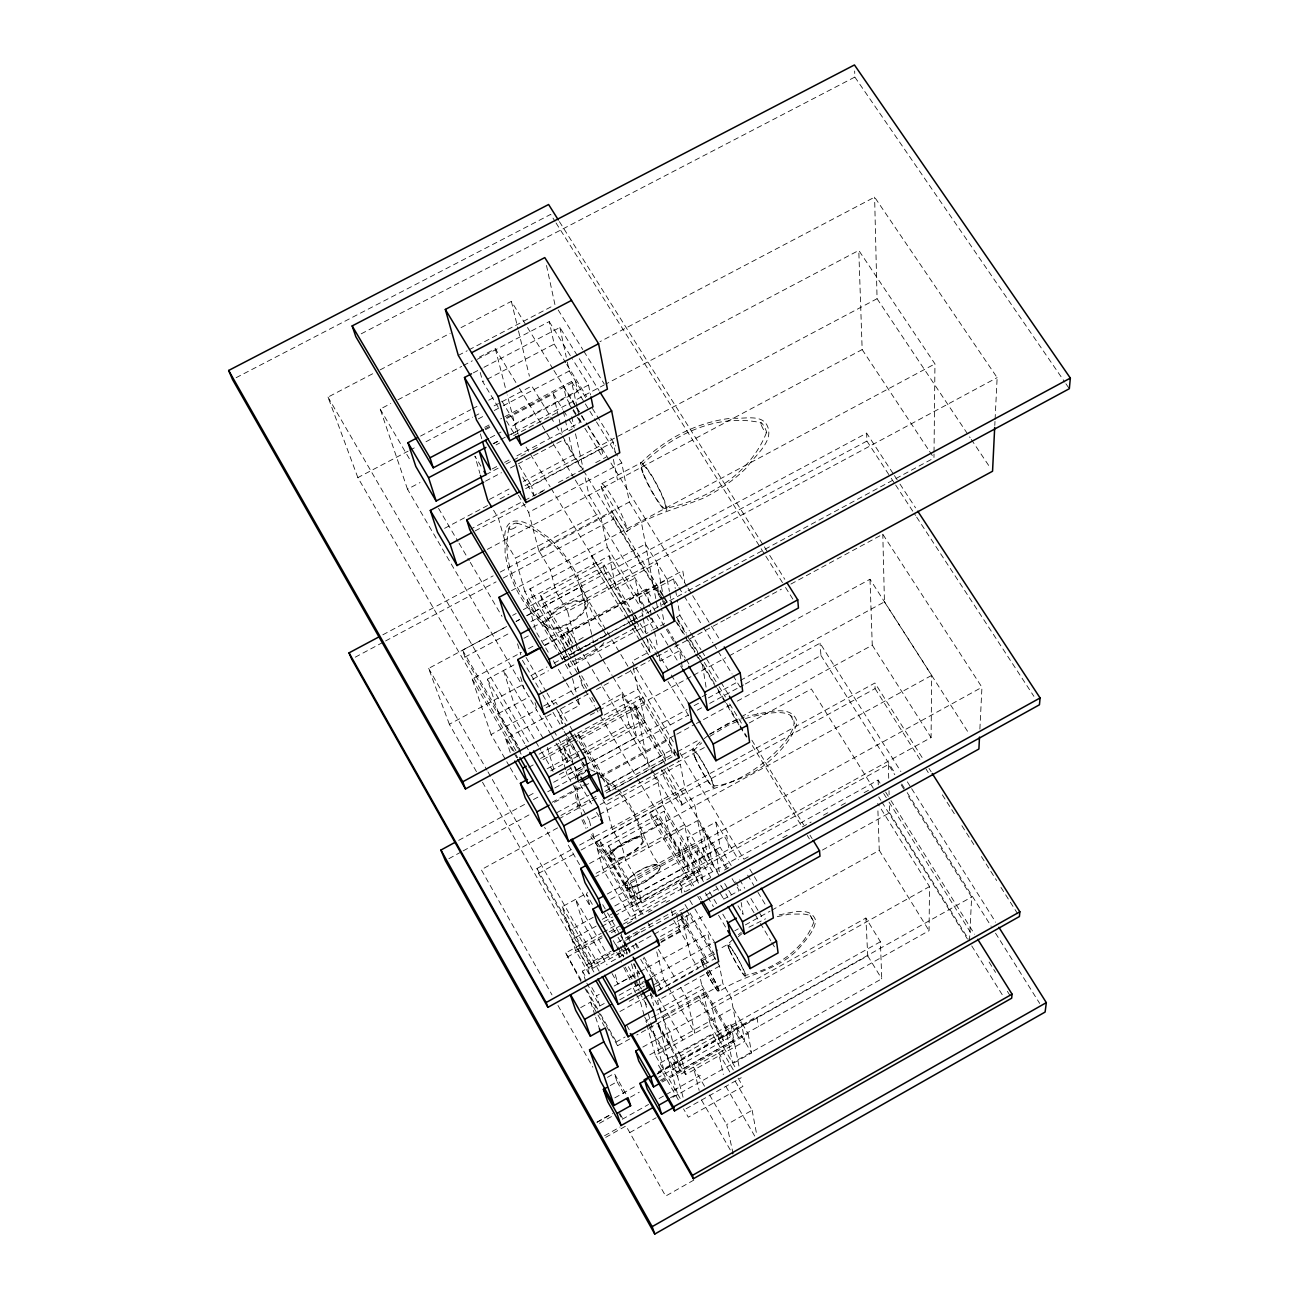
<?xml version="1.0" encoding="UTF-8"?>
<svg xmlns="http://www.w3.org/2000/svg" width="1299" height="1299" viewBox="0 0 1299 1299"><rect width="100%" height="100%" fill="white"/><g stroke="black" fill="none" stroke-linecap="round" stroke-linejoin="round"><path stroke-width="0.75" stroke-dasharray="5 3.75" d="M661.337 1081.109L929.061 930.685L929.516 886.584L877.653 803.432M616.311 911.557L931.074 737.54L931.708 675.366L870.005 579.257L727.537 656.758M688.048 590.785L933.965 458.011L934.013 454.017M934.03 452.003L934.955 363.882L858.785 250.431L606.032 383.968M575.035 785.749L575.376 794.874L578.786 811.047M576.788 786.707L578.364 803.172L582.261 816.129M969.492 940.785L971.636 897.008L906.523 793.397M979.884 729.096L981.947 687.268L882.8 534.246L790.295 584.388M994.79 425.439L994.985 421.444M995.083 419.463L997.145 377.636L874.617 197.156L600.008 341.653M712.989 785.863C758.372 785.716 852.875 686.245 742.655 719.337M810.073 915.21L813.872 921.981L810.235 915.243L803.708 914.058L789.483 914.123L774.123 917.305M575.473 778.897L577.698 771.281L584.631 767.904M577.227 780.082L578.493 774.058M509.013 527.946C500.131 564.886 520.98 602.963 548.113 626.995M813.872 921.981C803.204 950.754 774.09 969.119 745.09 975.419M766.442 432.648C750.189 474.265 706.997 499.953 664.796 508.542A24.795 3.621 61.9 0 1 644.06 474.996A24.795 3.621 61.9 0 1 651.789 476.278A24.795 3.621 61.9 0 1 664.796 508.542M732.88 939.404L727.797 944.357L719.419 949.033M728.544 945.688L730.265 944.016M700.047 741.989L692.497 749.231L681.845 755.06M693.374 750.822L701.639 742.882M640.439 463.386C664.942 438.64 697.774 421.704 732.555 418.083C743.288 419.48 762.334 413.309 767.595 426.494C773.977 441.709 754.199 456.128 746.844 467.413C734.195 480.094 719.24 490.275 703.214 498.199C677.169 508.786 649.841 514.761 626.459 531.6A27.084 3.588 61.9 0 1 604.003 494.854A27.084 3.588 61.9 0 1 611.91 496.575A27.084 3.588 61.9 0 1 626.459 531.6M641.511 465.302C672.07 434.629 717.373 412.936 761.149 422.776M738.4 934.712L741.242 932.406M738.222 936.709L742.33 933.364M704.269 738.611L708.491 735.25M710.017 734.227L727.359 723.819L744.23 717.016M709.79 736.387L727.992 725.345L740.998 719.906M733.188 1153.821L726.726 1124.609L752.121 1110.239L733.903 1078.966M693.812 1180.109L665.656 1196.087L626.021 1125.924L605.237 1137.632M629.788 1132.598L656.125 1117.773M686.083 1108.778L741.226 1077.699M730.85 1024.294L733.919 1040.077L676.47 1072.341L672.444 1057.061L730.85 1024.294L738.676 1037.657L731.126 997.648L722.975 983.798L719.532 966.066L686.018 909.186M880.413 941.743L725.67 1028.564L732.539 1062.809L881.745 978.829L880.413 941.743L865.881 918.036L711.543 1004.419L718.883 1039.411L867.732 955.853L865.881 918.036M685.563 1074.598L680.773 1055.795L741.193 1021.891L744.765 1041.327L685.563 1074.598L677.721 1060.974L680.189 1070.522L672.444 1057.061M658.333 1071.854L756.814 1016.581L758.47 1026.535M657.749 1073.218L971.636 897.008M657.586 1073.477L729.746 1032.965L730.525 1036.846L658.658 1077.212M614.784 1097.866L637.614 1085.038M656.937 1074.192L663.968 1070.246L647.892 1012.197M630.502 1097.135L639.254 1092.215M660.249 1080.411L665.51 1077.472M662.311 1081.97L748.159 1033.728L733.107 1008.121L647.487 1056.087M683.047 1097.233L677.461 1076.092L734.666 1043.941L702.629 989.205L657.814 1014.243M596.988 1122.109L610.855 1114.298M597.037 1122.368L612.641 1113.6M599.472 1123.31L611.585 1116.507M622.27 1119.267L648.542 1104.475M659.064 1098.564L664.325 1095.609M666.078 1094.619L700.34 1075.345M670.446 1097.752L677.477 1093.79L658.496 1023.255M604.555 1135.748L620.175 1126.947M672.898 1097.249L751.585 1052.969L748.159 1033.728M748.938 927.21L765.566 918.799M656.092 1015.201L645.749 1020.982L648.721 1026.145M629.804 1038.908L617.593 1045.744L616.359 1041.895L625.128 1036.992M655.719 1019.894L705.747 991.949L706.607 995.976L636.786 1035.011M680.773 1055.795L672.768 1041.928L670.138 1031.779L662.084 1017.831L722.975 983.798M706.396 972.415A18.576 1.672 61.1 0 0 718.997 991.77C744.538 973.617 779.319 971.571 800.525 946.5C806.549 938.966 815.058 930.181 815.61 920.26C810.284 904.559 787.21 914.236 775.763 915.373M642.826 1047.075L929.516 886.584M607.429 1077.342L614.313 1073.477L627.044 1095.918M680.156 1098.451L655.443 1055.405L710.293 1024.667L702.629 989.205M610.238 1085.558L617.057 1081.742L614.313 1073.477M586.823 983.197L599.813 1005.946L605.058 1003.023M619.071 995.229L643.573 981.573M652.325 976.702L713.638 942.571M734.779 930.798L738.303 928.834M745.35 924.92L770.015 911.184M771.785 910.193L879.261 850.358L877.864 809.293M643.249 983.002L636.526 986.737L634.951 981.086M619.785 999.759L644.434 986.038M653.332 985.015L663.643 979.267L656.287 950.137M700.957 959.311L717.73 949.959M629.252 1001.237L639.855 995.326M655.784 986.461L714.158 953.921L715.067 958.483L653.413 992.842M619.964 1011.499L642.859 998.736M644.613 997.762L651.66 993.832M644.142 1015.25L640.115 1000.961L650.669 995.066M657.716 991.153L698.18 968.583L690.5 955.463L681.017 912.466L689.006 926.057L661.337 941.434M719.532 966.066L657.554 1000.652L662.084 1017.831M656.758 1010.281L701.752 985.145L699.771 975.939M675.61 910.307L615.905 943.415L618.08 950.965M639.433 932L623.601 940.768L626.995 952.849L611.342 961.536L575.587 899.379L583.007 922.972L607.039 964.8M705.763 895.222L721.465 886.519M589.405 973.844L586.499 964.897L611.196 951.193M689.266 914.707L592.864 968.21L591.418 963.696L610.79 952.963M585.833 981.443L582.423 971.116L614.054 953.563M660.558 936.465L683.501 923.719L677.575 913.668M659.989 940.265L704.139 915.746M822.446 850.049L889.555 812.784L889.312 802.733M660.915 942.522L680.416 931.675L676.487 914.187M599.813 1005.946L596.533 995.846L600.057 993.881M614.151 986.038L638.816 972.318M639.904 971.717L707.971 933.851L710.115 944.535M612.04 973.519L618.048 983.976L633.36 975.452L634.415 979.219M580.685 1007.618L590.607 1002.097L604.311 1026.194M610.709 899.281L726.693 835.241L729.015 849.237M593.87 972.009L569.952 930.198L593.156 917.37M692.205 862.633L720.166 847.192L715.814 822.072L687.22 837.823L710.748 877.345M687.333 865.605L636.494 893.712L637.841 898.973L688.454 871.012L687.333 865.605L659.129 818.029L608.533 845.828L610.01 851.3L637.841 898.973M614.8 905.955L715.489 850.309L697.677 820.53L595.543 876.776M602.216 919.335L614.557 912.531M589.032 973.958L575.603 950.478L571.982 939.502L596.728 925.814M603.791 921.9L612.641 917.013M614.411 916.039L888.386 764.526L894.784 774.707M592.864 833.227L595.494 842.58L632.678 906.41L700.632 868.82L696.345 846.753L624.835 886.194M641.868 903L712.29 864.046L707.257 836.54L635.081 876.354L641.868 903L608.533 845.828M601.762 926.447L613.437 919.968M681.878 892.998L679.783 883.288L694.689 875.023L684.573 824.589L596.095 873.301M636.007 919.026L634.042 911.622L701.687 874.195L664.211 811.144L597.037 848.052L603.077 869.453L632.353 919.838M580.962 981.459L565.682 952.979L601.193 933.331M602.963 932.357L617.171 924.498M624.267 920.553L878.124 780.066L880.267 783.492M575.603 950.478L602.005 935.865M609.036 931.968L621.36 925.148M623.114 924.174L668.871 898.843M567.111 957.152L602.46 937.569M611.309 932.666L618.373 928.753M627.222 923.865L632.516 920.926M648.428 912.109L651.968 910.161M666.111 902.318L669.651 900.369M685.563 891.552L690.873 888.613M706.786 879.813L710.309 877.848M724.452 870.021L731.532 866.108L720.166 847.192M743.905 859.256L749.214 856.317M782.81 837.709L789.873 833.796M802.246 826.943L811.096 822.056M823.469 815.187L830.532 811.274M841.151 805.412L848.215 801.483M864.127 792.682L869.437 789.743M610.01 851.3L660.363 823.615L659.129 818.029M589.567 863.526L931.708 675.366M569.952 930.198L562.223 906.734L587.733 892.673M607.234 894.037L981.947 687.268M635.081 876.354L625.647 860.198L621.896 845.763L612.381 829.509L605.886 804.925L680.303 764.185L678.257 760.776M590.753 825.742L589.178 820.124L658.008 782.404L651.01 770.632M592.864 968.21L538.582 873.383L536.925 868.511L572.502 848.994M579.614 845.081L874.909 683.014L923.589 759.834M612.381 829.509L685.222 789.516L680.303 764.185M538.582 873.383L574.012 853.93M581.091 850.049L875.088 688.6L874.909 683.014M595.494 842.58L662.993 805.51L658.008 782.404M681.91 805.023C709.481 784.628 746.6 783.248 771.801 758.843C782.712 748.776 793.608 736.614 797.148 721.968C791.724 701.866 761.133 714.694 747.639 715.846M458.709 840.356L526.355 803.448M533.467 799.567L538.809 796.644M547.707 791.789L553.049 788.883M554.835 787.908L688.34 715.067M697.238 710.212L702.58 707.289M709.692 703.409L743.515 684.946M745.301 683.988L820.059 643.184L900.873 771.557M448.886 858.671L461.356 851.852M463.126 850.894L530.788 813.937M552.14 802.262L585.963 783.8M600.203 776.006L674.977 735.169M676.763 734.195L694.559 724.485M696.345 723.511L701.687 720.588M703.457 719.614L730.168 705.032M737.28 701.135L820.952 655.443L820.059 643.184M554.462 802.311L583.121 786.658M584.29 786.009L590.071 782.842M600.089 777.37L669.245 739.602L672.232 754.557M556.768 812.719L588.658 795.297M604.603 786.577L673.694 748.792M610.108 791.205L608.468 784.84L664.438 754.232L633.603 702.743L635.097 709.481L665.77 760.743L610.108 791.205L600.999 775.73M560.941 815.447L598.027 795.15M604.944 791.367L675.772 752.624M677.542 751.666L700.551 739.066M709.4 734.227L739.504 717.762M741.274 716.804L872.262 645.148L870.005 579.257M558.7 818.971L590.412 801.613M592.165 800.639L599.229 796.79M606.276 792.926L674.993 755.336L674.019 750.432M557.563 827.901L481.263 869.681L551.994 994.888M600.154 804.584L704.854 747.266M749.214 722.975L811.323 688.957L873.35 788.314M604.197 715.083L639.368 695.972L677.234 759.071M539.053 754.151L642.989 697.644L644.434 704.399L575.035 742.151M565.617 769.625L558.732 745.837L572.973 738.092M574.743 737.134L629.885 707.143L636.656 737.231L567.208 775.097L572.177 783.638M540.53 758.47L684.784 680.01M686.57 679.036L691.912 676.13M693.698 675.155L725.751 657.716M528.774 767.319L534.116 764.413M543.014 759.574L573.249 743.125M547.09 768.781L579.11 751.358M580.88 750.384L628.911 724.225L621.961 693.893L602.557 704.431M550.679 770.875L580.361 754.703M582.147 753.729L639.173 722.666L621.961 693.893M586.888 754.199L645.083 722.471L639.368 695.972M559.366 774.545L574.531 766.28L579.143 782.664M702.191 696.686L707.176 693.958M528.742 795.849L535.87 791.968M553.65 782.274L583.884 765.777M585.654 764.819L687.025 709.53M694.137 705.649L699.479 702.743M708.377 697.888L738.611 681.407M740.381 680.432L884.44 601.875L882.8 534.246M509.257 766.053L491.071 734.52L536.584 709.871M543.599 706.071L582.114 685.206L579.63 675.626M546.116 707.695L556.004 702.337L559.025 707.5M510.247 752.511L505.684 738.693L553.715 712.648M560.827 708.783L589.291 693.357M596.403 689.509L610.627 681.796M617.739 677.932L649.76 660.574M656.888 656.709L667.556 650.929M674.668 647.064L724.485 620.061M726.255 619.103L781.397 589.21M655.021 652.488L660.282 661.159L679.377 650.799L681.049 660.087M578.071 699.544L579.581 705.26L560.307 715.717L562.499 723.494M590.168 715.099L597.248 711.251M599.001 710.293L637.906 689.168L632.678 664.958M530.901 675.61L546.976 666.939M554.121 663.091L686.262 591.743M602.427 628.619L606.454 635.341L564.139 658.187L561.136 653.121M476.473 771.687L449.357 724.274L523.676 684.151M532.525 679.361L548.454 670.771M576.269 659.762L638.134 626.329M563.393 656.709L569.482 666.988L652.683 622.026L650.036 608.435M520.655 751.504L498.605 713.443L529.424 696.767M640.115 623.504L646.236 633.603L651.546 630.729M652.829 630.031L664.39 623.78L661.548 608.484M676.389 617.301L679.945 615.369L677.266 599.992M517.635 748.078L464.928 657.099L462.558 650.149L507.259 626.15M516.206 621.344L519.779 619.428M526.923 615.58L866.644 433.152L893.322 473.891M449.357 724.274L428.638 668.417L507.113 626.264M516.044 621.474L519.6 619.558M526.745 615.726L580.247 586.986L606.26 630.259M464.928 657.099L509.598 633.1M531.031 621.572L866.904 441.075L866.644 433.152M533.028 627.19L997.145 377.636M575.489 642.291L567.614 611.326L657.197 563.149L663.773 599.05M630.859 612.592L616.132 588.301L635.097 578.104L640.504 605.107M523.935 638.264L529.148 635.455M491.071 734.52L472.154 678.971L521.484 652.407M528.531 648.607L533.808 645.765M542.625 641.024L567.29 627.726L577.649 645.132M564.513 648.136L561.022 634.935L646.269 589.015L652.358 599.001M544.541 645.116L682.754 570.634L684.67 582.147M544.59 645.684L667.264 579.581L645.489 544.07L523.286 609.653M498.605 713.443L487.336 679.231L517.181 663.156M677.851 585.768L673.596 578.851L638.978 597.508L650.426 616.327M511.514 590.639L934.955 363.882M562.37 655.005L524.828 591.662L607.331 547.447L599.894 513.008L589.015 495.179L584.518 474.801M548.243 652.244L536.097 631.72L527.118 599.797L609.134 555.81L639.546 605.87M568.166 646.123L542.852 603.532L540.66 595.413L602.492 562.24L633.392 613.209M512.667 615.353L516.206 613.453M542.852 603.532L604.327 570.537L602.492 562.24M601.713 483.731L641.219 462.688M487.352 549.363L862.163 349.593L858.785 250.431M524.828 591.662L515.378 558.148L599.894 513.008M567.614 611.326L556.102 592.052L550.338 569.839L538.712 550.419L629.349 501.999L621.75 462.85L596.468 421.915M382.848 634.805L493.149 575.863M500.261 572.063L612.349 512.179L667.313 601.989M355.26 657.18L383.79 641.917M385.559 640.959L496.088 581.871M503.233 578.055L613.761 518.951L612.349 512.179M489.479 499.401L509.062 489.009M523.302 481.458L573.151 455.007L569.141 437.227M444.631 528.336L487.515 505.555M500.034 498.913L508.964 494.172M525.04 485.631L877.069 298.705L874.617 197.156M525.689 488.603L613.209 442.115L615.223 452.279M543.014 491.119L534.1 495.861L531.535 485.94L601.616 448.723L587.944 426.527M469.735 529.635L522.961 501.333M524.731 500.391L547.805 488.132M558.44 482.465L569.092 476.814M570.862 475.872L585.053 468.322M595.705 462.655L606.341 457.004M475.142 530.901L525.251 504.256M538.712 550.419L528.677 512.391L621.75 462.85M496.023 444.924L499.547 443.056M513.625 435.62L559.398 411.426M492.272 468.907L497.549 466.114M504.597 462.379L509.874 459.586M516.921 455.852L580.328 422.289L571.528 381.516L500.602 418.928M485.972 474.638L498.881 467.802M506.058 464.003L511.433 461.145M513.235 460.203L528.32 452.214M532.947 449.763L540.676 445.671M568.816 430.765L572.421 428.849M485.485 481.182L501.495 472.69M510.41 467.981L563.798 439.695L582.131 469.686M515.865 750.578L357.858 477.61L408.065 451.175M409.851 450.233L417.028 446.45M425.991 441.725L472.609 417.174M474.411 416.232L481.572 412.465M494.123 405.856L531.778 386.014L549.753 415.42M478.227 418.944L483.585 416.135M494.286 410.484L501.43 406.717M503.216 405.791L569.254 370.994L566.689 359.125M484.641 427.339L489.967 424.529M485.03 428.784L490.34 425.975M506.301 417.564L575.489 381.078L577.714 391.551L509.354 427.647M485.453 429.709L490.811 426.884M506.886 418.392L553.309 393.906L562.711 409.217M517.992 433.281L515.492 423.571L588.512 385.007L573.655 361.025M490.324 437.698L501.024 432.047M493.1 443.625L505.652 437M507.454 436.042L604.246 384.91M550.971 734.52L407.496 489.203L420.015 482.578M493.409 443.82L498.784 440.978M511.303 434.353L516.677 431.528L507.243 394.961M473.323 372.862L482.156 368.234M483.926 367.308L559.869 327.462L598.969 390.479M498.231 407.285L482.708 381.63L554.202 344.073L549.233 321.6L476.733 359.596M420.519 436.091L470.774 409.656M472.576 408.714L477.951 405.873M488.733 400.206L495.909 396.422M357.858 477.61L327.998 397.104L372.927 373.625M380.12 369.874L450.233 333.258M461.031 327.624L511.368 301.336L552.871 368.737M458.287 355.423L467.234 350.746M469.02 349.804L553.179 305.752M407.496 489.203L380.201 409.088L390.82 403.518M397.916 399.816L461.681 366.399M463.451 365.474L472.3 360.83M479.396 357.111L495.325 348.765L518.463 386.745M361.187 333.827L854.856 77.063L854.661 71.007M236.126 377.684L550.662 214.4L554.965 221.236M757.187 713.46L758.031 713.33M790.474 715.311L794.793 723.316M516.905 523.172C553.52 532.85 577.227 569.238 585.54 604.344A22.083 8.508 -30.8 0 1 558.294 627.32A22.083 8.508 -30.8 0 1 554.722 612.43A22.083 8.508 -30.8 0 1 585.54 604.344M585.053 770.08L591.711 772.191M590.542 769.771L594.828 771.638M598.076 773.165L610.806 782.193L616.83 788.006M601.08 777.111L616.067 789.467M546.473 628.099C524.634 608.663 508.575 581.66 505.067 552.367C505.571 542.706 501.544 527.735 511.53 521.776C524.552 517.7 537.477 530.56 547.642 536.844C559.382 546.83 568.54 559.447 575.977 572.859C585.232 590.769 587.944 611.098 601.421 626.93M611.585 858.509L598.644 844.87L590.217 832.61M610.221 859.402L597.686 846.104L590.85 836.67M618.032 789.402C639.725 810.69 641.868 842.824 660.184 866.222A20.07 6.219 -30.5 0 1 635.179 886.145A20.07 6.219 -30.5 0 1 632.662 875.185A20.07 6.219 -30.5 0 1 660.184 866.222M619.574 793.527C630.892 806.711 639.011 822.673 642.632 839.69A18.332 5.846 -30.5 0 1 619.85 857.973A18.332 5.846 -30.5 0 1 617.382 847.727A18.332 5.846 -30.5 0 1 642.632 839.69M854.856 77.063L1064.742 382.052M1065.894 383.725L1069.337 388.71M877.069 298.705L970.126 437.747M971.246 439.419L990.309 467.9M862.163 349.593L928.444 449.681M929.548 451.338L933.965 458.011M894.426 475.596L898.876 482.384M899.996 484.089L915.551 507.844M866.904 441.075L890.124 476.587M891.228 478.276L894.556 483.342M895.661 485.03L915.568 515.459M916.672 517.148L1033.907 696.345M884.44 601.875L969.135 733.805M872.262 645.148L931.074 737.54M928.996 768.375L931.156 771.785M875.088 688.6L921.754 762.286M926.09 769.154L928.265 772.58M942.36 794.858L954.31 813.71M961.893 825.709L973.828 844.561M981.427 856.561L996.625 880.543M1000.961 887.412L1018.319 914.821M559.398 221.626L763.227 545.093M764.315 546.798L768.635 553.65M769.706 555.355L784.807 579.322M556.037 222.957L784.45 585.752M785.522 587.457L793.072 599.44M907.335 781.836L910.567 786.967M911.654 788.672L995.684 922.193M820.952 655.443L895.32 773.733M901.782 784.028L906.085 790.88M907.173 792.601L991.218 926.333M995.537 933.185L1039.72 1003.477M901.197 784.905L905.468 791.692M885.626 792.049L889.912 798.901M890.984 800.606L974.559 934.208M883.661 793.445L887.964 800.33M889.036 802.051L971.879 934.533M989.091 962.072L995.554 972.399M1007.375 991.316L1010.606 996.479M889.555 812.784L968.421 939.08M878.709 796.888L880.836 800.314M881.907 802.019L967.463 939.063M971.749 945.916L1003.835 997.291M558.18 309.974L582.796 349.561M583.868 351.282L604.214 383.968M879.261 850.358L929.061 930.685M549.233 321.6L572.583 359.303M554.202 344.073L565.731 362.73M566.786 364.434L586.71 396.65M569.254 370.994L586.093 398.241M592.409 408.454L615.564 445.93M571.528 381.516L595.591 420.486M553.942 370.459L580.539 413.667M581.611 415.388L586.937 424.026M587.992 425.763L686.976 586.466M688.048 588.203L710.391 624.494M711.462 626.215L721.042 641.771M575.327 406.035L563.766 387.248L566.072 397.689L572.339 407.886M576.383 407.74L580.588 414.576M581.643 416.281L586.888 424.822M573.395 409.591L577.568 416.378M578.623 418.083L583.836 426.575M584.891 428.28L602.655 457.151M568.832 403.616L571.966 408.714M573.005 410.403L576.139 415.501M577.194 417.206L580.328 422.289M629.349 501.999L641.17 521.208L657.424 607.315M678.922 587.489L683.16 594.406M684.232 596.127L702.304 625.533M703.36 627.255L712.924 642.81M713.995 644.548L717.178 649.727M718.233 651.465L732.051 673.937M733.123 675.659L740.56 687.772M563.75 410.906L568.053 417.905M568.978 419.415L573.168 426.251M601.193 486.622L627.076 528.888M679.945 615.369L689.412 630.843M690.467 632.564L700.989 649.744M702.045 651.465L719.938 680.676M720.994 682.397L728.349 694.429M676.828 617.545L686.327 633.084M690.565 640.001L699.008 653.819M700.08 655.54L703.246 660.72M704.302 662.458L718.038 684.898M719.094 686.635L725.443 696.995M729.665 703.912L742.346 724.631M751.861 740.186L803.643 824.816M809.991 835.176L812.102 838.634M667.037 602.817L657.635 587.457L659.064 595.104M677.477 619.883L686.879 635.26M687.934 636.965L696.28 650.62M697.319 652.325L700.453 657.456M613.761 518.951L665.575 603.694M677.201 622.724L686.733 638.28M687.788 640.017L697.303 655.573M698.359 657.31L701.525 662.506M702.58 664.227L716.334 686.716M717.389 688.438L747.006 736.874M752.3 745.512L802.003 826.797M807.28 835.452L809.391 838.91M550.808 417.158L555.046 424.075M556.102 425.796L561.395 434.451M562.451 436.172L582.537 469.036M583.592 470.758L659.713 595.283M660.769 597.004L665.007 603.921M675.577 621.214L684.037 635.049M685.093 636.786L694.608 652.342M695.663 654.079L698.846 659.259M699.901 660.996L739.017 724.988M740.073 726.709L746.422 737.085M653.478 586.417L664.861 605.042L664.13 601.047M867.732 955.853L881.745 978.829M667.524 628.911L673.791 639.189M674.831 640.894L685.271 658.025M686.31 659.73L689.444 664.861M519.519 388.466L545.824 431.609M546.863 433.346L552.124 441.969M553.179 443.706L574.223 478.227M575.278 479.948L685.71 661.191M651.465 618.015L659.795 631.72M660.834 633.409L679.572 664.244M680.627 665.949L682.706 669.375M607.331 547.447L642.372 605.074M643.395 606.763L647.519 613.55M648.558 615.239L652.683 622.026M640.602 607.591L644.791 614.492M645.847 616.229L654.225 630.031L657.635 647.535M635 615.093L639.092 621.815M649.354 638.751L655.654 649.143M656.693 650.864L670.284 673.288M671.339 675.025L687.837 702.223M634.432 614.914L636.494 618.308L574.255 651.903L571.203 646.772M631.899 614.313L635.049 619.526M636.104 621.263L644.515 635.13M645.571 636.867L653.982 650.75M501.869 401.099L515.492 423.571M604.327 570.537L631.996 616.197M633.019 617.886L636.088 622.952M526.079 447.051L550.094 486.735M551.133 488.456L631.541 621.295M632.581 623.033L640.927 636.802M641.966 638.523L650.296 652.293M668.011 681.553L688.86 715.993M633.49 624.851L591.711 555.81L593.594 564.139L626.849 619.103M634.529 626.573L642.891 640.375M643.931 642.112L650.198 652.471M627.888 620.825L640.342 641.43M641.381 643.151L648.656 655.167M506.496 420.973L514.777 434.662M519.08 465.286L531.535 485.94M522.75 477.025L534.1 495.861M634.951 666.338L631.882 661.24L649.825 651.513L647.422 639.579M635.974 668.043L671.794 727.57M607.299 631.996L619.785 652.764M620.825 654.501L629.138 668.352M630.194 670.073L673.872 742.768M680.124 753.16L743.58 858.753M749.815 869.128L757.106 881.258M637.906 689.168L676.974 754.248M715.814 822.072L738.417 859.743M747.656 875.153L753.826 885.415M757.934 892.267L766.166 905.955M518.398 495.26L528.677 512.391M739.634 879.699L744.749 888.256M750.903 898.518L758.064 910.502M759.103 912.207L763.195 919.043M645.083 722.471L635.649 706.721L649.013 767.271M685.222 789.516L694.868 805.624L705.552 862.211L696.345 846.753M601.729 658.057L594.471 645.912L593.042 640.017M602.768 659.795L612.105 675.399M613.144 677.136L727.261 867.943M735.559 881.826L740.739 890.497M746.957 900.905L754.232 913.051M755.271 914.788L759.412 921.722M760.451 923.459L770.827 940.801M771.866 942.538L774.983 947.75M726.011 868.446L702.629 829.33L707.273 854.32L717.519 871.483M732.1 878.644L736.176 885.447M737.183 887.152L739.228 890.546L723.722 899.152L723.088 895.547M480.939 466.195L474.898 456.079L479.899 473.404M661.613 769.755L681.894 803.724M724.68 883.499L727.749 888.646M728.771 890.367L731.84 895.514M737.994 905.825L743.109 914.399L741.161 902.48M628.911 724.225L645.733 752.446M702.938 848.361L719.321 875.818M578.688 646.87L591.126 667.751M592.165 669.488L601.486 685.141M602.525 686.879L714.466 874.779M720.685 885.204L724.842 892.169M725.865 893.907L727.943 897.382M493.588 510.247L498.491 518.48L504.678 540.14L515.378 558.148M572.859 643.411L566.754 633.149L569.628 644.207M715.863 885.934L724.03 899.671M540.66 595.413L570.18 645.051M569.189 647.828L573.232 654.647M662.993 805.51L700.632 868.82M561.022 634.935L570.017 650.068M567.241 651.448L530.057 588.853L532.33 597.004L565.195 652.374M568.264 653.186L580.653 674.051M581.692 675.789L587.895 686.213M703.441 881.55L680.205 842.418L682.819 855.002M709.53 891.828L716.723 903.909M722.796 914.139L727.96 922.826M566.218 654.095L569.303 659.291M570.326 661.029L578.542 674.863M579.565 676.6L586.758 688.714M591.889 697.368L595.997 704.285M582.114 685.206L584.16 688.681M585.199 690.402L594.439 706.007M595.462 707.728L599.586 714.661M600.609 716.399L636.575 777.046M637.598 778.767L699.755 883.547M705.276 892.851L707.306 896.294M707.825 897.171L713.427 906.621M718.542 915.21L726.027 927.843M698.618 883.158L668.969 833.179L664.211 811.144M545.109 626.102L560.129 651.432M655.735 815.804L688.454 871.012M527.118 599.797L559.138 653.835M560.178 655.573L564.302 662.555M565.341 664.292L571.528 674.766M693.617 885.837L650.214 812.524L651.497 818.143L691.62 885.934M699.82 896.31L701.882 899.801M697.79 896.359L699.852 899.834M553.293 660.785L557.336 667.637M558.343 669.342L565.422 681.309M566.445 683.03L575.538 698.424M576.545 700.129L579.581 705.26M679.783 883.288L684.817 891.812M689.866 900.353L693.893 907.173M694.9 908.878L715.051 943.009M684.995 904.445L689.071 911.362M690.094 913.1L714.58 954.619M608.468 784.84L577.941 732.993L579.744 739.586L599.992 774.009M560.031 709.205L569.124 724.647M570.131 726.368L597.394 772.71M681.569 915.941L706.429 958.224L707.37 962.77L681.618 918.961L680.562 914.252M380.201 409.088L410.906 461.356M438.559 508.38L457.995 541.488M459.018 543.226L469.264 560.648M470.287 562.386L502.015 616.392M526.046 657.424L546.197 691.717M547.074 693.033L566.51 726.125M701.249 960.627L706.283 969.184M707.289 970.905L719.337 991.429M567.712 736.419L581.903 760.613M582.926 762.334L584.956 765.793M522.442 660.314L541.797 693.293M542.803 694.997L551.978 710.65M552.984 712.339L563.165 729.681M564.172 731.418L586.58 769.576M673.808 920.406L688.161 944.876M736.825 1027.801L751.585 1052.969M566.526 737.832L577.633 756.765M581.66 763.633L585.703 770.518A4.157 1.429 -30.4 0 1 580.621 774.724A4.157 1.429 -30.4 0 1 579.955 772.256A4.157 1.429 -30.4 0 1 585.735 770.518M602.866 799.778L605.886 804.925M544.995 715.83L573.752 764.949M574.775 766.686L579.89 775.438M701.752 985.145L733.919 1040.077M558.732 745.837L567.89 761.49L563.457 745.999L572.778 761.88L566.023 737.962M551.62 735.624L579.175 782.729M580.198 784.482L592.441 805.412M596.517 812.395L599.586 817.623M573.168 785.343L576.155 790.458L580.28 804.86L586.206 815.041M543.144 738.335L503.557 670.495L514.388 704.902L540.774 750.237M710.293 1024.667L736.241 1069.142M587.197 816.73L589.178 820.124M643.054 914.431L599.781 840.226L601.307 845.714L641.073 913.911M648.087 923.053L650.101 926.512M733.302 1069.921L712.258 1033.842L657.96 1064.303L680.692 1103.923M738.108 1078.17L742.914 1086.419L688.308 1117.221L683.55 1108.908M609.182 858.087L625.176 885.545M658.398 949.342L676.633 980.664M680.692 987.63L686.781 998.07L694.997 1033.241L663.643 979.267M729.843 1072.016L718.72 1052.904L723.332 1074.549M541.78 751.975L554.982 774.642M597.037 848.052L634.042 911.622M327.998 397.104L530.56 745.626M725.849 1086.354L755.076 1136.674M487.336 679.231L524.747 743.678M525.77 745.415L528.79 750.643M636.039 943.447L639.011 948.546M643.931 957.054L659.713 984.269L660.866 988.701L643.184 958.207M637.289 948.043L634.074 940.038M462.558 650.149L519.697 748.744M627.742 937.05L631.72 943.918M632.727 945.64L634.708 949.082M640.699 959.409L651.66 978.326M518.642 749.815L521.678 755.076M658.69 998.168L682.901 1040.028M627.141 945.721L622.091 937.001L619.964 929.451M628.148 947.458L630.161 950.949M472.154 678.971L517.7 757.707M568.312 845.194L580.458 866.189M602.72 904.672L606.779 911.671M607.494 912.921L627.011 946.679M628.034 948.416L630.047 951.923M626.41 946.825L623.39 941.613L685.125 908.033M627.417 948.562L630.437 953.775M505.684 738.693L516.71 757.755M637.452 970.191L639.481 973.682M650.572 992.891L661.678 1012.083L670.804 1046.815L657.7 1024.099M704.545 1086.256L693.471 1067.096L699.154 1090.381M709.595 1094.976L726.726 1124.609M604.197 913.392L617.252 935.994M618.032 937.326L627.303 953.369M633.327 963.793L639.368 974.218M622.562 949.407L625.517 954.538M617.853 946.792L623.699 956.925L620.581 945.997M592.328 904.348L586.417 894.118L590.087 906.182L544.622 827.366M613.274 940.655L618.292 949.358M619.266 951.03L622.318 956.324M628.278 966.651L637.306 982.288M638.312 984.025L641.316 989.237M510.263 767.79L518.35 781.819M616.668 952.281L620.175 958.386M625.192 967.089L638.247 989.708M657.7 1023.336L679.523 1061.169L680.497 1064.953L656.791 1023.823M639.579 992.68L647.633 1006.644M701.525 1100.074L732.62 1154.015M623.829 967.495L630.551 980.891M635.357 992.696L631.038 982.612M636.315 994.352L640.115 1000.961M644.645 1017.036L647.633 1022.232M648.623 1023.953L676.47 1072.341M649.711 1027.866L677.461 1076.092M428.638 668.417L486.963 770.128M487.969 771.882L600.593 968.307M562.223 906.734L599.196 971.262M619.996 1113.746L623.812 1120.696M536.925 868.511L591.418 963.696M626.784 1025.479L630.762 1032.413M482.497 782.225L590.915 971.831M571.982 939.502L586.499 964.897M582.423 971.116L586.174 977.709M591.824 987.597L596.533 995.846M565.682 952.979L581.579 980.875M586.547 989.594L599.472 1012.262M600.463 1013.999L616.359 1041.895M584.923 988.409L596.809 1009.258M597.784 1010.995L617.593 1045.744M617.057 1081.742L624.819 1095.43M557.969 1005.458L592.831 1067.177M618.503 1112.61L621.328 1117.611M583.495 819.507L587.408 827.804M581.952 819.783L586.011 828.389M590.607 1002.097L595.007 1015.347M595.624 1017.247L599.407 1028.597M520.542 676.893L524.065 688.519M547.334 747.412L554.267 770.583M615.255 974.623L618.048 983.976M517.538 643.833L520.802 654.826M535.042 702.597L537.331 710.244M566.137 771.444L567.208 775.097M618.633 952.849L621.36 962.299M480.386 433.915L481.994 439.598M558.732 712.047L562.012 723.689M624.413 945.234L626.962 954.262M646.837 1024.814L655.443 1055.405M631.525 963.907L639.043 990.764M634.497 963.826L638.247 977.368M638.783 979.3L641.462 988.977M645.213 1002.519L647.357 1010.265M480.224 372.456L482.708 381.63M650.588 993.865L653.754 1005.621M565 650.02L566.494 655.67M568.491 663.204L569.482 666.988M572.534 678.565L577.568 697.644M632.678 906.41L627.027 885.009L636.12 900.597L632.645 887.185M495.325 348.765L506.74 393.029M567.29 627.726L574.694 656.466M575.197 658.382L579.143 673.71M575.977 644.223L577.958 651.968M511.368 301.336L518.009 328.907M518.48 330.872L529.407 376.174M580.247 586.986L592.571 638.053M553.309 393.906L562.483 433.963M671.567 910.615L672.914 916.493M563.376 411.539L567.371 429.319M571.722 416.703L574.19 427.923M575.489 433.785L583.251 469.02M546.489 265.467L554.982 304.81M559.869 327.462L566.267 357.144M609.134 555.81L616.132 588.301M686.684 915.243L689.006 926.057M633.457 617.301L635.714 628.196M588.512 385.007L590.558 394.928M601.616 448.723L603.353 457.167M664.438 754.232L665.77 760.743M642.031 612.706L642.794 616.505M643.184 618.405L646.236 633.603M613.404 459.44L617.496 479.997M646.269 589.015L649.662 606.487M659.145 655.313L660.282 661.159M701.687 874.195L703.165 881.842M734.666 1043.941L739.293 1067.762M752.121 1110.239L756.976 1135.943M660.477 602.752L661.191 606.568M667.264 579.581L669.391 591.435M669.732 593.399L670.787 599.342M715.489 850.309L719.305 871.71M681.374 661.938L682.365 667.524M673.596 578.851L675.269 588.463M675.61 590.379L676.941 598.076M702.45 664.958L706.234 688.161M878.124 780.066L878.27 784.856M888.386 764.526L888.727 778.604M889.019 790.669L889.117 794.679M603.873 642.648A24.194 9.061 -30.8 0 1 572.015 661.223M565.471 660.136A24.194 9.061 -30.8 0 1 565.779 652.098M578.916 639.985A24.194 9.061 -30.8 0 1 585.833 636.137M605.188 633.344A24.194 9.061 -30.8 0 1 606.454 635.341M708.881 970.239A18.576 1.672 61.1 0 1 718.997 991.77M704.367 968.421A18.576 1.672 61.1 0 1 706.559 966.424M664.552 770.437A21.986 2.371 61.3 0 1 680.221 798.788A21.986 2.371 61.3 0 1 676.373 799.015A21.986 2.371 61.3 0 1 661.37 770.616M709.189 970.71A18.576 1.672 61.1 0 1 719.305 992.241A18.576 1.672 61.1 0 1 706.721 972.886M703.019 965.352A18.576 1.672 61.1 0 1 704.805 963.696M722.617 1036.959L698.635 995.911L699.528 999.938L723.413 1040.84L722.617 1036.959M619.217 858.834A19.988 6.381 -30.5 0 0 644.077 838.894A19.988 6.381 -30.5 0 0 616.554 847.646A19.988 6.381 -30.5 0 0 619.217 858.834M557.563 628.456A24.08 9.272 -30.8 0 0 587.294 603.402A24.08 9.272 -30.8 0 0 553.683 612.202A24.08 9.272 -30.8 0 0 557.563 628.456M511.676 529.164A5.001 2.078 -30.7 0 0 517.781 523.887A5.001 2.078 -30.7 0 0 510.702 525.592A5.001 2.078 -30.7 0 0 511.676 529.164M729.405 949.861A18.543 1.835 61 0 0 745.139 976.491A18.543 1.835 61 0 0 735.932 955.301A18.543 1.835 61 0 0 729.405 949.861M730.022 950.754A17.017 1.689 61 0 0 744.457 975.176A17.017 1.689 61 0 0 735.997 955.723A17.017 1.689 61 0 0 730.022 950.754M694.543 756.603A21.953 2.598 61.3 0 0 713.102 787.47A21.953 2.598 61.3 0 0 701.931 760.905A21.953 2.598 61.3 0 0 694.543 756.603M695.257 757.593A20.134 2.387 61.3 0 0 712.29 785.879A20.134 2.387 61.3 0 0 702.028 761.523A20.134 2.387 61.3 0 0 695.257 757.593M643.2 473.94A27.035 3.946 61.9 0 0 665.819 510.523A27.035 3.946 61.9 0 0 651.643 475.353A27.035 3.946 61.9 0 0 643.2 473.94M761.393 425.244A5.651 1.039 62 0 0 766.231 432.794A5.651 1.039 62 0 0 763.455 425.309A5.651 1.039 62 0 0 761.393 425.244M634.821 886.795A20.053 6.219 -30.5 0 0 659.811 866.888A20.053 6.219 -30.5 0 0 632.304 875.835A20.053 6.219 -30.5 0 0 634.821 886.795"/><path stroke-width="1.5" d="M979.495 737.069L978.91 749.02L613.81 951.518L596.939 922.258L592.961 909.089L600.057 905.159M994.693 427.42L992.55 471.245L544.135 714.271L523.757 679.474L517.765 659.551L537.396 648.964M977.774 939.339L1012.067 994.157L1011.677 998.2L693.374 1178.745L641.121 1087.052L639.985 1083.35L647.032 1079.404M932.244 773.506L1019.861 911.784L1019.406 916.542L674.522 1110.905L630.275 1033.582M917.776 511.238L1040.077 697.969L1039.444 704.789L625.452 934.208L570.829 839.917M488.538 438.64L433.249 467.819L355.796 336.636L352.159 325.919L854.45 64.95L1070.344 378.106L1069.337 388.71L551.604 668.319L469.735 529.635L466.747 519.909L520.331 491.444M998.915 927.324L1046.328 1002.633L1045.11 1012.051L654.761 1234.05L445.33 860.604L440.913 850.066L455.153 842.288M654.761 1234.05L652.163 1226.646L1046.328 1002.633M693.374 1178.745L692.432 1175.384L1012.067 994.157M674.522 1110.905L673.434 1106.959L1019.861 911.784M649.614 1076.757L644.385 1079.68L647.211 1089.049L661.581 1114.25L673.905 1107.316M658.804 1083.934L653.559 1086.89L650.702 1077.18L654.225 1075.199M599.407 1028.597L603.808 1041.847L589.535 1049.819L600.528 1081.206L614.2 1105.4L628.018 1097.639L630.648 1105.709L616.96 1113.389L621.133 1125.519L652.829 1107.674M661.581 1114.25L658.902 1105.124L669.407 1099.23M595.932 980.615L628.067 1036.797L656.304 1021.014L653.332 1010.07L642.307 990.975M727.716 930.701L750.173 968.551L778.085 952.946L776.51 941.288L765.241 922.469M653.559 1086.89L638.751 1060.991L635.747 1051.037L639.287 1049.056M614.2 1105.4L603.645 1074.744L617.951 1066.739L605.302 1027.915L590.379 1036.229L575.733 1010.378L570.293 994.855M621.133 1125.519L607.753 1101.796L603.402 1089.39L606.812 1087.474M644.223 976.41L647.389 988.133L618.194 1004.403L614.671 992.874L644.223 976.41L633.084 957.168M771.671 905.484L773.36 917.955L744.489 934.03L742.46 921.738L771.671 905.484L761.263 888.175M644.937 982.06L651.66 978.326L656.385 996.268L718.656 961.536L715.051 943.009L730.07 934.663L727.96 922.826L736.371 918.149M590.379 1036.229L584.582 1019.374L610.985 1004.663M641.625 994.336L652.244 988.425M628.067 1036.797L624.77 1026.015L653.332 1010.07M750.173 968.551L748.273 957.054L776.51 941.288M658.155 940.314L659.421 945.396L547.918 1007.326L546.116 1002.536L658.155 940.314L652.114 929.97M819.507 850.731L819.978 856.203L710.131 917.224L709.124 912.012L819.507 850.731L813.158 840.372M586.028 865.475L580.702 868.414L584.988 882.589L602.427 912.791L611.261 907.904M625.452 934.208L623.861 928.493L1040.077 697.969M613.81 951.518L610.027 938.657L624.04 930.896M602.427 912.791L598.368 898.924L603.694 895.985M519.909 757.577L568.524 841.573L602.655 822.868L598.336 806.923L580.913 777.192M690.922 719.419L715.928 760.743L749.588 742.281L747.298 725.362L729.405 696.15M529.813 752.381L554.072 794.176L589.632 774.772L584.94 757.496L569.595 731.353M682.673 669.326L707.63 710.358L742.687 691.23L740.203 672.882L724.241 646.951M580.799 781.771L597.394 772.71L604.23 798.625L679.036 757.674L673.84 730.964L691.929 721.091L688.876 703.944L700.518 697.595M557.401 817.38L541.504 826.083L536.909 811.891L549.185 805.185M590.428 794.322L599.294 789.483M568.524 841.573L563.734 825.872L598.336 806.923M715.928 760.743L713.183 744.035L747.298 725.362M558.31 219.904L548.6 204.511L228.656 370.459L232.537 379.552L465.48 788.948L602.168 714.677L600.284 707.094L589.957 689.704M649.695 656.888L664.244 680.936L798.447 607.997L797.748 599.846L786.967 582.731M532.98 780.52L527.67 783.411L522.718 768.147L526.29 766.215M541.504 826.083L525.186 797.781L520.412 783.313L527.524 779.432M554.072 794.176L548.876 777.143L584.94 757.496M707.63 710.358L704.643 692.253L740.203 672.882M465.48 788.948L462.769 781.771L600.284 707.094M664.244 680.936L662.734 673.174L797.748 599.846M551.604 668.319L549.104 659.356L1070.344 378.106M544.135 714.271L538.419 694.77L674.668 621.068L671.145 601.307M541.034 647.6L526.809 655.264L520.542 633.896L529.472 629.106M526.809 655.264L505.587 619.152L499.011 597.329L507.941 592.555M483.699 482.124L430.31 510.41L437.487 532.135L457.037 565.52L483.78 551.263M547.918 1007.326L351.688 659.08L349.041 652.877L379.292 636.705M471.553 373.787L464.49 377.489L476.441 419.886L526.095 502.567L619.785 452.734L611.65 410.922L600.024 392.184M457.037 565.52L450.12 544.2L471.569 532.801M509.776 440.751L607.412 389.132L598.595 343.732L544.784 257.592L445.33 309.422L458.287 355.423L509.776 440.751L498.118 396.601L445.33 309.422M515.817 436.383L520.98 444.924L593.01 406.831L590.964 396.909M416.93 437.99L407.967 442.699L415.794 466.438L436.123 501.024L486.329 474.444M526.095 502.567L515.362 461.924L611.65 410.922M498.118 396.601L598.595 343.732M433.249 467.819L430.034 457.784L483.244 429.725M436.123 501.024L428.573 477.723L485.94 447.408M471.553 352.743L571.528 300.394M665.591 606.227L674.668 621.068M688.876 666.355L704.643 692.253M688.08 702.629L713.183 744.035M652.293 655.914L662.734 673.174M464.49 377.489L515.362 461.924M676.974 754.248L679.036 757.674M485.501 440.426L517.375 493.539M483.959 471.261L485.972 474.638L479.217 450.964L490.502 469.848L482.53 441.481M732.084 904.348L742.46 921.738M491.623 506.951L487.71 500.359L480.468 475.337M728.122 906.54L744.489 934.03M726.872 921.007L748.273 957.054M702.921 901.538L709.124 912.012M700.875 901.571L710.131 917.224M352.159 325.919L430.034 457.784M466.747 519.909L549.104 659.356M407.967 442.699L428.573 477.723M499.011 597.329L520.542 633.896M590.022 774.431L604.23 798.625M587.586 771.314L589.632 774.772M588.723 775.682L597.816 791.172M430.31 510.41L450.12 544.2M517.765 659.551L538.419 694.77M600.609 819.377L602.655 822.868M656.352 940.151L659.421 945.396M533.613 750.871L548.876 777.143M572.015 839.04L623.861 928.493M523.659 756.684L563.734 825.872M647.308 980.583L656.385 996.268M645.489 979.819L653.527 993.719M517.716 759.493L522.718 768.147M580.702 868.414L598.368 898.924M514.777 761.1L527.67 783.411M520.412 783.313L536.909 811.891M592.961 909.089L610.027 938.657M604.62 975.322L614.671 992.874M602.2 976.491L618.194 1004.403M631.752 1034.15L673.434 1106.959M597.865 978.975L624.77 1026.015M635.747 1051.037L650.702 1077.18M644.385 1079.68L658.902 1105.124M639.985 1083.35L692.432 1175.384M228.656 370.459L462.769 781.771M603.808 1041.847L617.951 1066.739M570.683 994.872L584.582 1019.374M626.768 1098.857L630.648 1105.709M589.535 1049.819L603.645 1074.744M603.402 1089.39L616.96 1113.389M349.041 652.877L546.116 1002.536M440.913 850.066L652.163 1226.646M647.957 984.074L649.532 989.952M518.48 435.214L520.98 444.924"/></g></svg>
